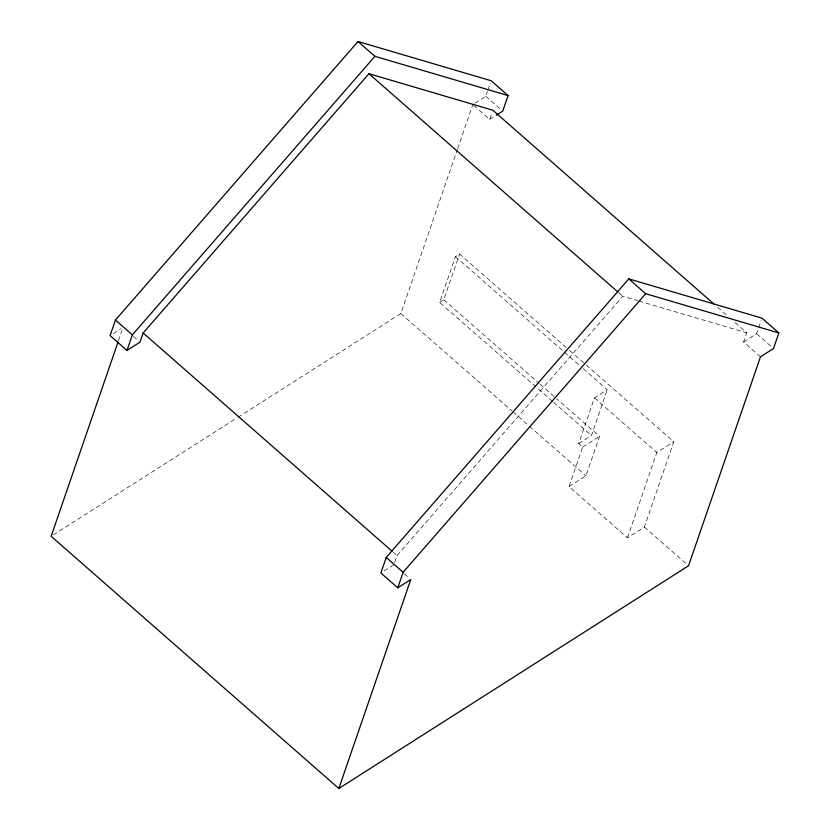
<?xml version="1.0" encoding="UTF-8"?>
<svg xmlns="http://www.w3.org/2000/svg" width="830" height="830" viewBox="0 0 830 830"><rect width="100%" height="100%" fill="white"/><g stroke="black" fill="none" stroke-linecap="round" stroke-linejoin="round"><path stroke-width="0.62" stroke-dasharray="4.15 3.11" d="M118.462 340.767L122.249 329.759M238.023 417.262L400.859 313.553L457.247 149.794M457.662 148.57L472.81 104.58M474.978 103.2L485.82 96.301L487.459 91.518M487.874 90.314L490.343 83.135M473.754 105.4L489.71 119.396L492.076 112.527M552.531 401.378L439.651 302.411L455.411 256.615L459.55 253.98L568.591 349.575M439.651 302.411L443.78 299.775L459.55 253.98M394.665 562.429L397.031 555.561L622.822 296.289L637.689 300.678M586.115 364.941L673.742 441.757L644.381 527.04L627.459 537.819L569.027 486.598L582.629 447.111L578.676 443.645L594.436 397.85L607.228 389.706L580.948 366.673M578.676 443.645L591.458 435.501L607.228 389.706M569.027 486.598L585.949 475.818L599.551 436.331L556.712 398.774M627.459 537.819L656.821 452.537L673.742 441.757M760.498 356.796L743.597 341.981L746.751 332.82L734.104 321.729M743.597 341.981L756.607 333.691L758.247 328.908M758.662 327.715L761.131 320.536M113.337 333.536L120.931 328.701M489.71 119.396L495.137 115.951M53.328 534.894L236.924 417.957M384.124 570.926L393.877 564.711M582.629 447.111L599.551 436.331M638.934 301.041L746.751 332.82M485.82 96.301L500.843 109.467M756.607 333.691L771.63 346.867M717.566 307.235L728.273 316.614M618.931 292.876L622.822 296.289M569.567 350.436L585.15 364.09M455.411 256.615L563.435 351.318M564.41 352.169L579.973 365.823M594.436 397.85L656.821 452.537M443.78 299.775L539.189 383.419M540.164 384.269L555.737 397.923M553.506 402.228L591.458 435.501M400.859 313.553L511.913 410.912M512.888 411.763L528.471 425.427M529.447 426.278L585.949 475.818M644.381 527.04L688.547 565.759M393.14 552.147L397.031 555.561M133.423 336.378L139.056 341.317M404.21 573.769L408.9 577.888"/><path stroke-width="1.25" d="M496.216 115.256L502.721 111.116L508.074 95.564L491.173 80.749L358.021 41.5L115.443 320.048L110.089 335.6L126.99 350.416L139.99 342.136L143.144 332.986L368.935 73.714L492.864 110.245L713.676 303.822M118.047 341.981L51.138 536.284L338.827 788.5L688.547 565.759L760.498 356.796L773.508 348.507L778.862 332.955L761.961 318.139L628.808 278.89L386.23 557.449L380.877 573.001L397.778 587.816L410.777 579.527L338.827 788.5M126.99 350.416L132.344 334.864L374.921 56.316L508.074 95.564M397.778 587.816L403.131 572.264L645.709 293.716L778.862 332.955M358.021 41.5L374.921 56.316M628.808 278.89L645.709 293.716M368.935 73.714L617.956 292.025M143.144 332.986L392.175 551.296M115.443 320.048L132.344 334.864M386.23 557.449L403.131 572.264"/></g></svg>
